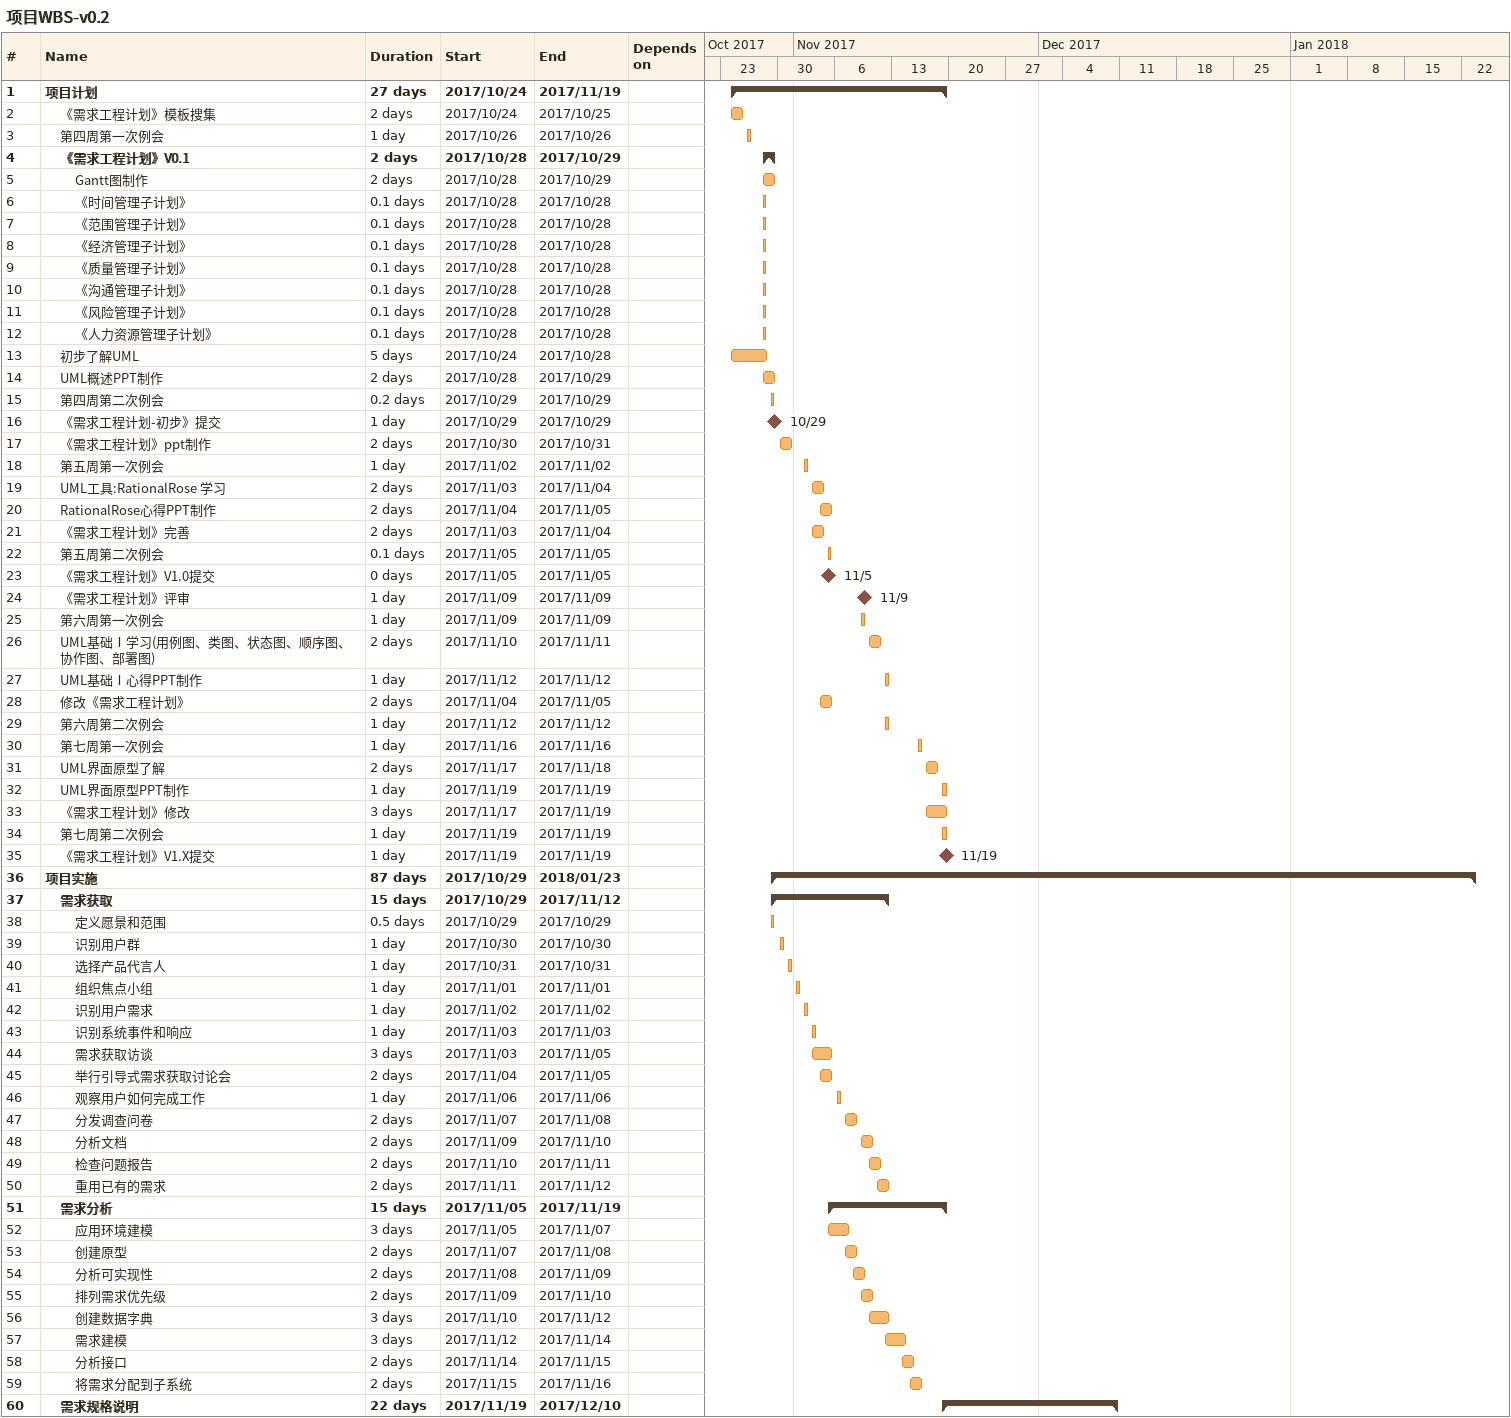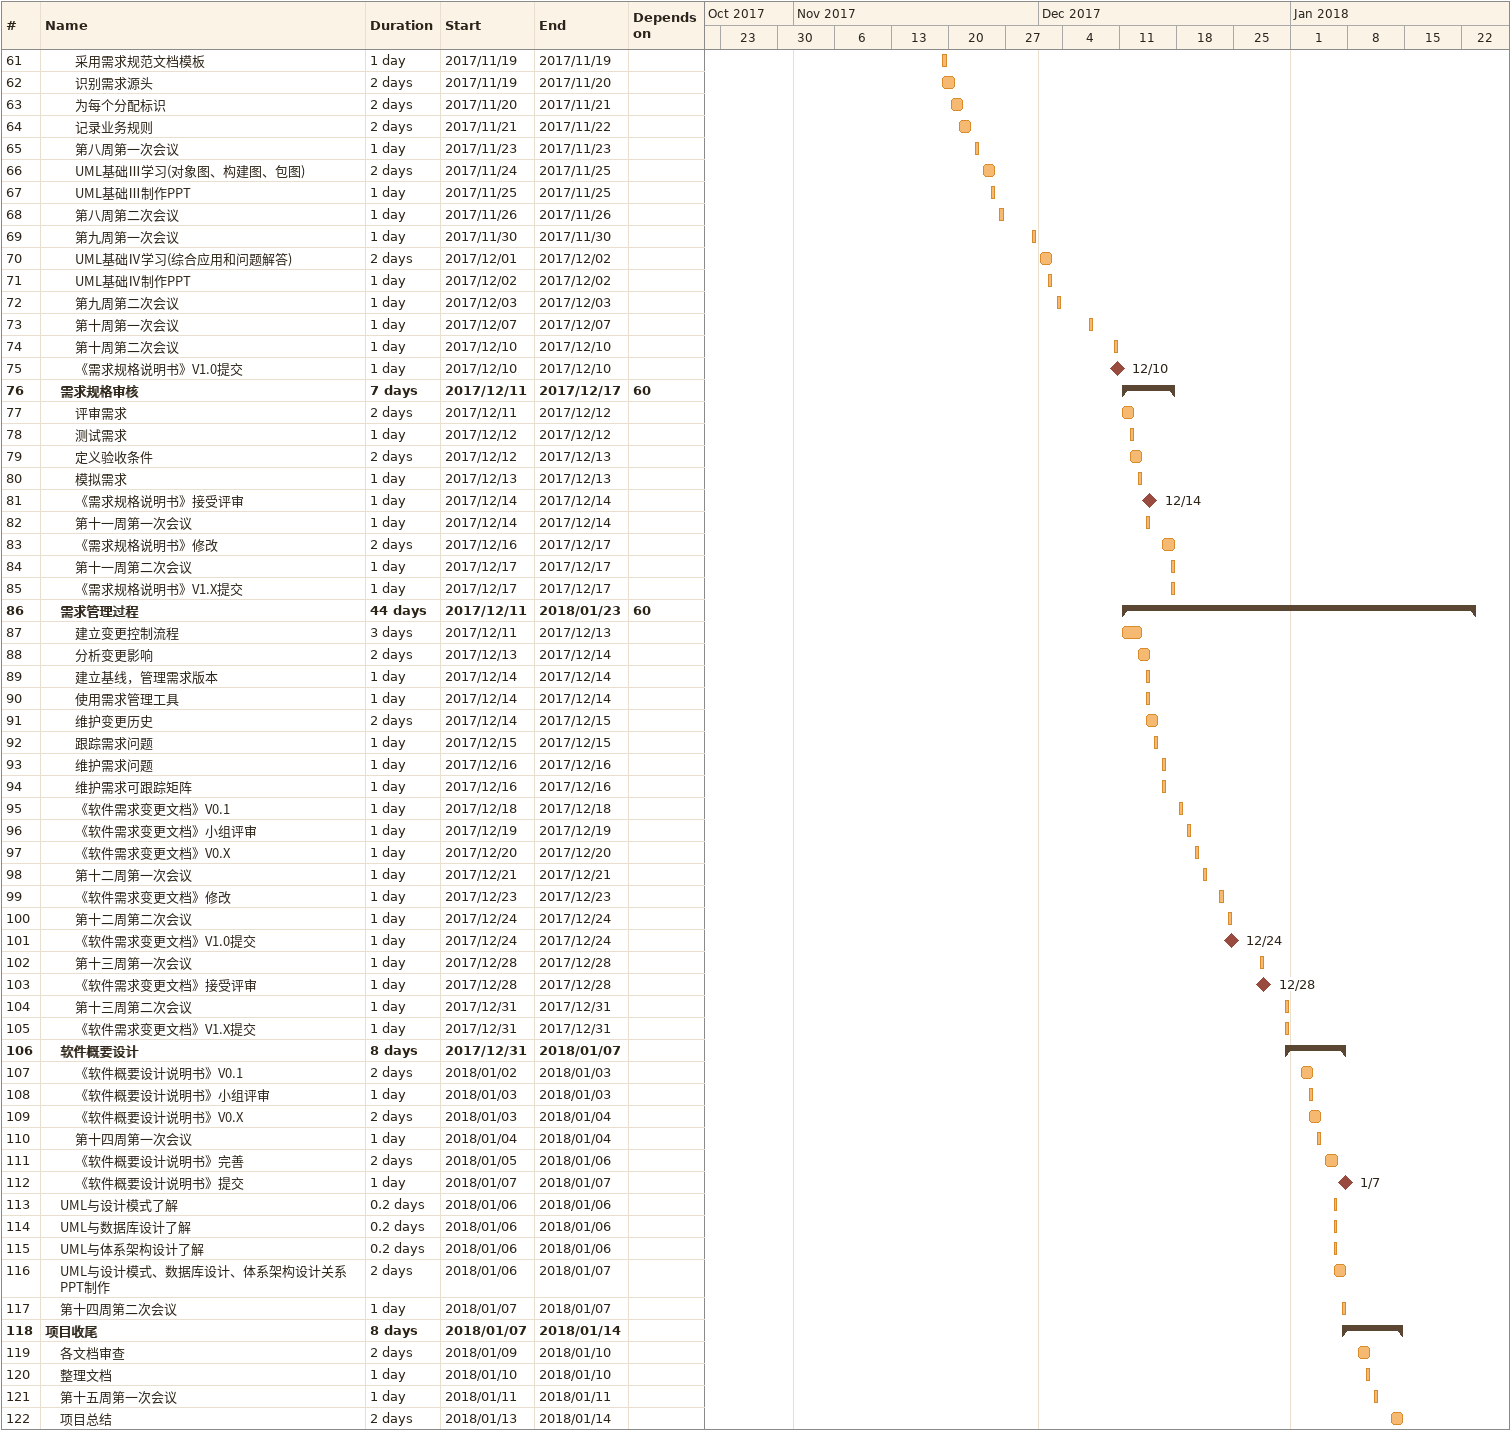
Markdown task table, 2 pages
项目WBS-v0.2

| ID | Level | Task | Duration | Start | Finish | Predecessors |
|---|---|---|---|---|---|---|
| 1 | 1 | **项目计划** | 27d | 2017-10-24 | 2017-11-19 |  |
| 2 | 2 | 《需求工程计划》模板搜集 | 2d | 2017-10-24 | 2017-10-25 |  |
| 3 | 2 | 第四周第一次例会 | 1d | 2017-10-26 | 2017-10-26 |  |
| 4 | 2 | **《需求工程计划》V0.1** | 2d | 2017-10-28 | 2017-10-29 |  |
| 5 | 3 | Gantt图制作 | 2d | 2017-10-28 | 2017-10-29 |  |
| 6 | 3 | 《时间管理子计划》 | 0.1d | 2017-10-28 | 2017-10-28 |  |
| 7 | 3 | 《范围管理子计划》 | 0.1d | 2017-10-28 | 2017-10-28 |  |
| 8 | 3 | 《经济管理子计划》 | 0.1d | 2017-10-28 | 2017-10-28 |  |
| 9 | 3 | 《质量管理子计划》 | 0.1d | 2017-10-28 | 2017-10-28 |  |
| 10 | 3 | 《沟通管理子计划》 | 0.1d | 2017-10-28 | 2017-10-28 |  |
| 11 | 3 | 《风险管理子计划》 | 0.1d | 2017-10-28 | 2017-10-28 |  |
| 12 | 3 | 《人力资源管理子计划》 | 0.1d | 2017-10-28 | 2017-10-28 |  |
| 13 | 2 | 初步了解UML | 5d | 2017-10-24 | 2017-10-28 |  |
| 14 | 2 | UML概述PPT制作 | 2d | 2017-10-28 | 2017-10-29 |  |
| 15 | 2 | 第四周第二次例会 | 0.2d | 2017-10-29 | 2017-10-29 |  |
| 16 | 2 | 《需求工程计划-初步》提交 | 1d | 2017-10-29 | 2017-10-29 |  |
| 17 | 2 | 《需求工程计划》ppt制作 | 2d | 2017-10-30 | 2017-10-31 |  |
| 18 | 2 | 第五周第一次例会 | 1d | 2017-11-02 | 2017-11-02 |  |
| 19 | 2 | UML工具:RationalRose 学习 | 2d | 2017-11-03 | 2017-11-04 |  |
| 20 | 2 | RationalRose心得PPT制作 | 2d | 2017-11-04 | 2017-11-05 |  |
| 21 | 2 | 《需求工程计划》完善 | 2d | 2017-11-03 | 2017-11-04 |  |
| 22 | 2 | 第五周第二次例会 | 0.1d | 2017-11-05 | 2017-11-05 |  |
| 23 | 2 | 《需求工程计划》V1.0提交 | 0d | 2017-11-05 | 2017-11-05 |  |
| 24 | 2 | 《需求工程计划》评审 | 1d | 2017-11-09 | 2017-11-09 |  |
| 25 | 2 | 第六周第一次例会 | 1d | 2017-11-09 | 2017-11-09 |  |
| 26 | 2 | UML基础Ⅰ学习(用例图、类图、状态图、顺序图、协作图、部署图) | 2d | 2017-11-10 | 2017-11-11 |  |
| 27 | 2 | UML基础Ⅰ心得PPT制作 | 1d | 2017-11-12 | 2017-11-12 |  |
| 28 | 2 | 修改《需求工程计划》 | 2d | 2017-11-04 | 2017-11-05 |  |
| 29 | 2 | 第六周第二次例会 | 1d | 2017-11-12 | 2017-11-12 |  |
| 30 | 2 | 第七周第一次例会 | 1d | 2017-11-16 | 2017-11-16 |  |
| 31 | 2 | UML界面原型了解 | 2d | 2017-11-17 | 2017-11-18 |  |
| 32 | 2 | UML界面原型PPT制作 | 1d | 2017-11-19 | 2017-11-19 |  |
| 33 | 2 | 《需求工程计划》修改 | 3d | 2017-11-17 | 2017-11-19 |  |
| 34 | 2 | 第七周第二次例会 | 1d | 2017-11-19 | 2017-11-19 |  |
| 35 | 2 | 《需求工程计划》V1.X提交 | 1d | 2017-11-19 | 2017-11-19 |  |
| 36 | 1 | **项目实施** | 87d | 2017-10-29 | 2018-01-23 |  |
| 37 | 2 | **需求获取** | 15d | 2017-10-29 | 2017-11-12 |  |
| 38 | 3 | 定义愿景和范围 | 0.5d | 2017-10-29 | 2017-10-29 |  |
| 39 | 3 | 识别用户群 | 1d | 2017-10-30 | 2017-10-30 |  |
| 40 | 3 | 选择产品代言人 | 1d | 2017-10-31 | 2017-10-31 |  |
| 41 | 3 | 组织焦点小组 | 1d | 2017-11-01 | 2017-11-01 |  |
| 42 | 3 | 识别用户需求 | 1d | 2017-11-02 | 2017-11-02 |  |
| 43 | 3 | 识别系统事件和响应 | 1d | 2017-11-03 | 2017-11-03 |  |
| 44 | 3 | 需求获取访谈 | 3d | 2017-11-03 | 2017-11-05 |  |
| 45 | 3 | 举行引导式需求获取讨论会 | 2d | 2017-11-04 | 2017-11-05 |  |
| 46 | 3 | 观察用户如何完成工作 | 1d | 2017-11-06 | 2017-11-06 |  |
| 47 | 3 | 分发调查问卷 | 2d | 2017-11-07 | 2017-11-08 |  |
| 48 | 3 | 分析文档 | 2d | 2017-11-09 | 2017-11-10 |  |
| 49 | 3 | 检查问题报告 | 2d | 2017-11-10 | 2017-11-11 |  |
| 50 | 3 | 重用已有的需求 | 2d | 2017-11-11 | 2017-11-12 |  |
| 51 | 2 | **需求分析** | 15d | 2017-11-05 | 2017-11-19 |  |
| 52 | 3 | 应用环境建模 | 3d | 2017-11-05 | 2017-11-07 |  |
| 53 | 3 | 创建原型 | 2d | 2017-11-07 | 2017-11-08 |  |
| 54 | 3 | 分析可实现性 | 2d | 2017-11-08 | 2017-11-09 |  |
| 55 | 3 | 排列需求优先级 | 2d | 2017-11-09 | 2017-11-10 |  |
| 56 | 3 | 创建数据字典 | 3d | 2017-11-10 | 2017-11-12 |  |
| 57 | 3 | 需求建模 | 3d | 2017-11-12 | 2017-11-14 |  |
| 58 | 3 | 分析接口 | 2d | 2017-11-14 | 2017-11-15 |  |
| 59 | 3 | 将需求分配到子系统 | 2d | 2017-11-15 | 2017-11-16 |  |
| 60 | 2 | **需求规格说明** | 22d | 2017-11-19 | 2017-12-10 |  |
| 61 | 3 | 采用需求规范文档模板 | 1d | 2017-11-19 | 2017-11-19 |  |
| 62 | 3 | 识别需求源头 | 2d | 2017-11-19 | 2017-11-20 |  |
| 63 | 3 | 为每个分配标识 | 2d | 2017-11-20 | 2017-11-21 |  |
| 64 | 3 | 记录业务规则 | 2d | 2017-11-21 | 2017-11-22 |  |
| 65 | 3 | 第八周第一次会议 | 1d | 2017-11-23 | 2017-11-23 |  |
| 66 | 3 | UML基础Ⅲ学习(对象图、构建图、包图) | 2d | 2017-11-24 | 2017-11-25 |  |
| 67 | 3 | UML基础Ⅲ制作PPT | 1d | 2017-11-25 | 2017-11-25 |  |
| 68 | 3 | 第八周第二次会议 | 1d | 2017-11-26 | 2017-11-26 |  |
| 69 | 3 | 第九周第一次会议 | 1d | 2017-11-30 | 2017-11-30 |  |
| 70 | 3 | UML基础Ⅳ学习(综合应用和问题解答) | 2d | 2017-12-01 | 2017-12-02 |  |
| 71 | 3 | UML基础Ⅳ制作PPT | 1d | 2017-12-02 | 2017-12-02 |  |
| 72 | 3 | 第九周第二次会议 | 1d | 2017-12-03 | 2017-12-03 |  |
| 73 | 3 | 第十周第一次会议 | 1d | 2017-12-07 | 2017-12-07 |  |
| 74 | 3 | 第十周第二次会议 | 1d | 2017-12-10 | 2017-12-10 |  |
| 75 | 3 | 《需求规格说明书》V1.0提交 | 1d | 2017-12-10 | 2017-12-10 |  |
| 76 | 2 | **需求规格审核** | 7d | 2017-12-11 | 2017-12-17 | 60 |
| 77 | 3 | 评审需求 | 2d | 2017-12-11 | 2017-12-12 |  |
| 78 | 3 | 测试需求 | 1d | 2017-12-12 | 2017-12-12 |  |
| 79 | 3 | 定义验收条件 | 2d | 2017-12-12 | 2017-12-13 |  |
| 80 | 3 | 模拟需求 | 1d | 2017-12-13 | 2017-12-13 |  |
| 81 | 3 | 《需求规格说明书》接受评审 | 1d | 2017-12-14 | 2017-12-14 |  |
| 82 | 3 | 第十一周第一次会议 | 1d | 2017-12-14 | 2017-12-14 |  |
| 83 | 3 | 《需求规格说明书》修改 | 2d | 2017-12-16 | 2017-12-17 |  |
| 84 | 3 | 第十一周第二次会议 | 1d | 2017-12-17 | 2017-12-17 |  |
| 85 | 3 | 《需求规格说明书》V1.X提交 | 1d | 2017-12-17 | 2017-12-17 |  |
| 86 | 2 | **需求管理过程** | 44d | 2017-12-11 | 2018-01-23 | 60 |
| 87 | 3 | 建立变更控制流程 | 3d | 2017-12-11 | 2017-12-13 |  |
| 88 | 3 | 分析变更影响 | 2d | 2017-12-13 | 2017-12-14 |  |
| 89 | 3 | 建立基线，管理需求版本 | 1d | 2017-12-14 | 2017-12-14 |  |
| 90 | 3 | 使用需求管理工具 | 1d | 2017-12-14 | 2017-12-14 |  |
| 91 | 3 | 维护变更历史 | 2d | 2017-12-14 | 2017-12-15 |  |
| 92 | 3 | 跟踪需求问题 | 1d | 2017-12-15 | 2017-12-15 |  |
| 93 | 3 | 维护需求问题 | 1d | 2017-12-16 | 2017-12-16 |  |
| 94 | 3 | 维护需求可跟踪矩阵 | 1d | 2017-12-16 | 2017-12-16 |  |
| 95 | 3 | 《软件需求变更文档》V0.1 | 1d | 2017-12-18 | 2017-12-18 |  |
| 96 | 3 | 《软件需求变更文档》小组评审 | 1d | 2017-12-19 | 2017-12-19 |  |
| 97 | 3 | 《软件需求变更文档》V0.X | 1d | 2017-12-20 | 2017-12-20 |  |
| 98 | 3 | 第十二周第一次会议 | 1d | 2017-12-21 | 2017-12-21 |  |
| 99 | 3 | 《软件需求变更文档》修改 | 1d | 2017-12-23 | 2017-12-23 |  |
| 100 | 3 | 第十二周第二次会议 | 1d | 2017-12-24 | 2017-12-24 |  |
| 101 | 3 | 《软件需求变更文档》V1.0提交 | 1d | 2017-12-24 | 2017-12-24 |  |
| 102 | 3 | 第十三周第一次会议 | 1d | 2017-12-28 | 2017-12-28 |  |
| 103 | 3 | 《软件需求变更文档》接受评审 | 1d | 2017-12-28 | 2017-12-28 |  |
| 104 | 3 | 第十三周第二次会议 | 1d | 2017-12-31 | 2017-12-31 |  |
| 105 | 3 | 《软件需求变更文档》V1.X提交 | 1d | 2017-12-31 | 2017-12-31 |  |
| 106 | 2 | **软件概要设计** | 8d | 2017-12-31 | 2018-01-07 |  |
| 107 | 3 | 《软件概要设计说明书》V0.1 | 2d | 2018-01-02 | 2018-01-03 |  |
| 108 | 3 | 《软件概要设计说明书》小组评审 | 1d | 2018-01-03 | 2018-01-03 |  |
| 109 | 3 | 《软件概要设计说明书》V0.X | 2d | 2018-01-03 | 2018-01-04 |  |
| 110 | 3 | 第十四周第一次会议 | 1d | 2018-01-04 | 2018-01-04 |  |
| 111 | 3 | 《软件概要设计说明书》完善 | 2d | 2018-01-05 | 2018-01-06 |  |
| 112 | 3 | 《软件概要设计说明书》提交 | 1d | 2018-01-07 | 2018-01-07 |  |
| 113 | 2 | UML与设计模式了解 | 0.2d | 2018-01-06 | 2018-01-06 |  |
| 114 | 2 | UML与数据库设计了解 | 0.2d | 2018-01-06 | 2018-01-06 |  |
| 115 | 2 | UML与体系架构设计了解 | 0.2d | 2018-01-06 | 2018-01-06 |  |
| 116 | 2 | UML与设计模式、数据库设计、体系架构设计关系PPT制作 | 2d | 2018-01-06 | 2018-01-07 |  |
| 117 | 2 | 第十四周第二次会议 | 1d | 2018-01-07 | 2018-01-07 |  |
| 118 | 1 | **项目收尾** | 8d | 2018-01-07 | 2018-01-14 |  |
| 119 | 2 | 各文档审查 | 2d | 2018-01-09 | 2018-01-10 |  |
| 120 | 2 | 整理文档 | 1d | 2018-01-10 | 2018-01-10 |  |
| 121 | 2 | 第十五周第一次会议 | 1d | 2018-01-11 | 2018-01-11 |  |
| 122 | 2 | 项目总结 | 2d | 2018-01-13 | 2018-01-14 |  |
